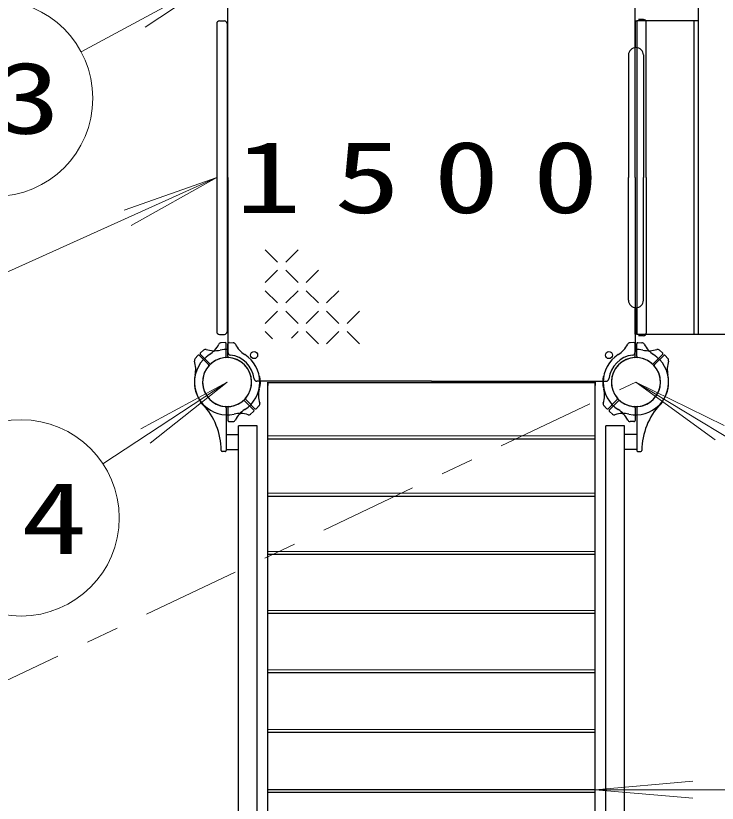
# Model space of a CAD drawing. Units: millimetres on the paper. Extents: x -385 to 0, y -594 to 267.
# Drawn here: x -206.97 to -185.52, y 152.46 to 176.53 of the extents above; entities that cross this region are included whole.
import ezdxf

# ---------------------------------------------------------------- set-up
doc = ezdxf.new("R2010")
doc.units = ezdxf.units.MM
doc.linetypes.add('USER2', pattern=[6, 3, -1, 1, -1])
doc.layers.add('LY_1', color=7, linetype='Continuous', lineweight=25)
doc.styles.add('ＭＳ ゴシック', font='')
doc.styles.get('ＭＳ ゴシック').set_extended_font_data('MS Gothic')

msp = doc.modelspace()

# ---------------------------------------------------------------- linework, layer by layer
at = {"layer": 'LY_1'}
for p, q in [((-186.108, 188.874), (-186.108, 166.791)), ((-200.823, 176.291), (-200.823, 166.874)), ((-200.739, 176.374), (-200.589, 176.374)), ((-200.506, 176.291), (-200.506, 166.874)), ((-188.033, 176.366), (-188.033, 175.558)), ((-187.979, 176.366), (-188.033, 176.366)), ((-187.981, 176.374), (-187.981, 166.791)), ((-186.108, 176.374), (-187.981, 176.374)), ((-187.979, 176.366), (-187.979, 175.558)), ((-187.773, 176.416), (-187.923, 176.416)), ((-187.689, 171.583), (-187.689, 176.333)), ((-186.231, 176.374), (-186.231, 166.791)), ((-188.233, 175.333), (-188.233, 171.583)), ((-187.779, 175.333), (-187.779, 171.583)), ((-188.233, 167.833), (-188.233, 171.583)), ((-187.779, 167.833), (-187.779, 171.583)), ((-187.689, 171.583), (-187.689, 166.833)), ((-188.033, 166.799), (-188.033, 167.608)), ((-187.979, 166.799), (-187.979, 167.608)), ((-200.739, 166.791), (-200.589, 166.791)), ((-187.979, 166.799), (-188.033, 166.799)), ((-168.33, 166.791), (-187.981, 166.791)), ((-187.773, 166.749), (-187.923, 166.749)), ((-199.52, 165.499), (-199.517, 165.499)), ((-188.992, 165.499), (-188.995, 165.499)), ((-199.52, 165.166), (-199.517, 165.166)), ((-199.256, 165.333), (-199.256, 165.233)), ((-199.256, 140.333), (-199.256, 165.333)), ((-189.256, 165.314), (-199.256, 165.314)), ((-189.256, 165.333), (-189.256, 165.233)), ((-189.256, 140.333), (-189.256, 165.333)), ((-188.992, 165.166), (-188.995, 165.166)), ((-201.321, 164.753), (-201.323, 164.751)), ((-187.191, 164.753), (-187.189, 164.751)), ((-201.086, 164.518), (-201.087, 164.516)), ((-187.427, 164.518), (-187.425, 164.516)), ((-200.156, 141.672), (-200.156, 163.993)), ((-199.589, 163.993), (-200.156, 163.993)), ((-199.589, 141.672), (-199.589, 163.993)), ((-188.356, 163.993), (-188.923, 163.993)), ((-188.923, 141.672), (-188.923, 163.993)), ((-188.356, 141.672), (-188.356, 163.993)), ((-200.531, 163.726), (-200.156, 163.726)), ((-187.981, 163.726), (-188.356, 163.726)), ((-189.256, 163.591), (-199.256, 163.591)), ((-200.531, 163.273), (-200.156, 163.273)), ((-187.981, 163.273), (-188.356, 163.273)), ((-189.256, 161.839), (-199.256, 161.839)), ((-189.256, 160.06), (-199.256, 160.06)), ((-189.256, 158.261), (-199.256, 158.261)), ((-189.256, 156.447), (-199.256, 156.447)), ((-189.256, 154.622), (-199.256, 154.622)), ((-189.256, 152.873), (-199.256, 152.873)), ((-189.256, 152.793), (-199.256, 152.793))]:
    msp.add_line(p, q, dxfattribs=at)
at = {"layer": 'LY_1', "lineweight": 13}
for p, q in [((-204.971, 175.429), (-200.506, 177.833)), ((-200.506, 177.833), (-203.014, 176.186)), ((-208.832, 167.97), (-200.823, 171.583)), ((-200.823, 171.583), (-203.655, 170.592)), ((-200.823, 171.583), (-203.44, 170.116)), ((-198.963, 169.001), (-199.338, 169.376)), ((-198.338, 169.376), (-198.713, 169.001)), ((-198.963, 168.751), (-199.338, 168.376)), ((-198.338, 168.376), (-198.713, 168.751)), ((-197.713, 168.751), (-198.088, 168.376)), ((-198.963, 167.751), (-199.338, 168.126)), ((-198.338, 168.126), (-198.713, 167.751)), ((-197.713, 167.751), (-198.088, 168.126)), ((-197.088, 168.126), (-197.463, 167.751)), ((-198.963, 167.501), (-199.338, 167.126)), ((-198.338, 167.126), (-198.713, 167.501)), ((-197.713, 167.501), (-198.088, 167.126)), ((-197.088, 167.126), (-197.463, 167.501)), ((-196.463, 167.501), (-196.838, 167.126)), ((-199.115, 166.653), (-199.338, 166.876)), ((-198.338, 166.876), (-198.537, 166.676)), ((-197.713, 166.501), (-198.088, 166.876)), ((-197.088, 166.876), (-197.463, 166.501)), ((-196.463, 166.501), (-196.838, 166.876)), ((-204.301, 162.833), (-200.506, 165.333)), ((-200.506, 165.333), (-203.146, 163.907)), ((-200.506, 165.333), (-202.858, 163.47)), ((-188.006, 165.333), (-185.584, 163.563)), ((-188.006, 165.333), (-185.313, 164.01)), ((-182.6, 162.064), (-188.006, 165.333)), ((-189.256, 163.692), (-199.256, 163.692)), ((-189.256, 161.937), (-199.256, 161.937)), ((-189.256, 160.157), (-199.256, 160.157)), ((-189.256, 158.355), (-199.256, 158.355)), ((-189.256, 156.537), (-199.256, 156.537)), ((-189.256, 154.709), (-199.256, 154.709)), ((-189.256, 152.873), (-186.268, 153.134)), ((-189.256, 152.873), (-186.268, 152.611)), ((-183.033, 152.873), (-189.256, 152.873))]:
    msp.add_line(p, q, dxfattribs=at)
at = {"layer": 'LY_1', "color": 4}
for p, q in [((-200.481, 171.583), (-200.481, 176.922)), ((-188.031, 171.583), (-188.031, 176.922)), ((-200.481, 171.583), (-200.481, 166.243)), ((-188.031, 171.583), (-188.031, 166.243)), ((-194.256, 165.358), (-199.596, 165.358)), ((-194.256, 165.358), (-188.916, 165.358))]:
    msp.add_line(p, q, dxfattribs=at)
at = {"layer": 'LY_1', "color": 2}
for p, q in [((-200.566, 166.54), (-200.687, 166.536)), ((-200.531, 166.114), (-200.531, 166.506)), ((-200.481, 166.114), (-200.481, 166.506)), ((-200.447, 166.54), (-200.316, 166.535)), ((-188.066, 166.54), (-188.197, 166.535)), ((-188.031, 166.114), (-188.031, 166.506)), ((-187.981, 166.114), (-187.981, 166.506)), ((-187.947, 166.54), (-187.825, 166.536)), ((-201.402, 166.144), (-201.484, 166.055)), ((-201.076, 165.867), (-201.354, 166.145)), ((-201.318, 166.228), (-201.229, 166.311)), ((-201.041, 165.903), (-201.318, 166.18)), ((-187.471, 165.903), (-187.194, 166.18)), ((-187.436, 165.867), (-187.158, 166.145)), ((-187.195, 166.228), (-187.283, 166.311)), ((-187.111, 166.144), (-187.028, 166.055)), ((-199.971, 164.763), (-199.694, 164.485)), ((-199.936, 164.798), (-199.658, 164.52)), ((-188.576, 164.798), (-188.854, 164.52)), ((-188.541, 164.763), (-188.818, 164.485)), ((-200.531, 164.551), (-200.531, 163.242)), ((-200.481, 164.551), (-200.481, 164.159)), ((-199.695, 164.437), (-199.791, 164.348)), ((-199.611, 164.521), (-199.521, 164.617)), ((-188.902, 164.521), (-188.991, 164.617)), ((-188.818, 164.437), (-188.722, 164.348)), ((-188.031, 164.551), (-188.031, 164.159)), ((-187.981, 164.551), (-187.981, 163.242)), ((-200.447, 164.125), (-200.325, 164.13)), ((-188.066, 164.125), (-188.187, 164.13)), ((-200.566, 163.209), (-200.654, 163.213)), ((-187.946, 163.209), (-187.859, 163.213))]:
    msp.add_line(p, q, dxfattribs=at)
at = {"layer": 'LY_1', "linetype": 'USER2', "lineweight": 13}
msp.add_line((-208.388, 155.672), (-188.006, 165.333), dxfattribs=at)
at = {"layer": 'LY_1', "lineweight": 13}
for centre in [(-207.613, 174.007), (-206.806, 161.182)]:
    msp.add_circle(centre, 3, dxfattribs=at)
at = {"layer": 'LY_1'}
for centre in [(-199.681, 166.158), (-188.831, 166.158)]:
    msp.add_circle(centre, 0.108, dxfattribs=at)
for centre, radius, start, end in [((-200.739, 176.291), 0.0833, 90, 180), ((-200.589, 176.291), 0.0833, 0, 90), ((-187.773, 176.333), 0.0833, 0, 90), ((-188.006, 175.333), 0.227, 0, 180), ((-188.006, 167.833), 0.227, 180, 0), ((-200.739, 166.874), 0.0833, 180, 270), ((-200.589, 166.874), 0.0833, 270, 0), ((-187.773, 166.833), 0.0833, 270, 0), ((-200.506, 165.333), 0.833, 6.7872, 83.2128), ((-188.006, 165.333), 0.833, 96.7872, 173.2128), ((-199.517, 165.483), 0.0167, 8.6269, 90), ((-200.506, 165.333), 1.017, 0, 8.6269), ((-188.006, 165.333), 1.017, 171.3731, 180), ((-188.995, 165.483), 0.0167, 90, 171.3731), ((-199.517, 165.183), 0.0167, 270, 351.3731), ((-200.506, 165.333), 1.017, 351.3731, 0), ((-188.006, 165.333), 1.017, 180, 188.6269), ((-188.995, 165.183), 0.0167, 188.6269, 270), ((-201.311, 164.74), 0.0167, 135, 216.3731), ((-200.506, 165.333), 1.017, 216.3731, 225), ((-188.006, 165.333), 1.017, 315, 323.6269), ((-187.201, 164.74), 0.0167, 323.6269, 45), ((-200.506, 165.333), 1.017, 225, 233.6269), ((-201.099, 164.527), 0.0167, 233.6269, 315), ((-187.413, 164.527), 0.0167, 225, 306.3731), ((-188.006, 165.333), 1.017, 306.3731, 315)]:
    msp.add_arc(centre, radius, start, end, dxfattribs=at)
at = {"layer": 'LY_1', "color": 2}
for centre, radius, start, end in [((-201.497, 166.875), 0.833, 302.7272, 332.5412), ((-200.684, 166.452), 0.0833, 92, 152.5412), ((-200.684, 166.452), 0.0833, 92, 152.5412), ((-200.564, 166.506), 0.0333, 0, 92), ((-200.448, 166.506), 0.0333, 88, 180), ((-200.328, 166.452), 0.0833, 27.4588, 88), ((-199.515, 166.875), 0.833, 207.4588, 237.2728), ((-188.997, 166.875), 0.833, 302.7272, 332.5412), ((-188.184, 166.452), 0.0833, 92, 152.5412), ((-188.064, 166.506), 0.0333, 0, 92), ((-187.948, 166.506), 0.0333, 88, 180), ((-187.828, 166.452), 0.0833, 27.4588, 88), ((-187.828, 166.452), 0.0833, 27.4588, 88), ((-187.015, 166.875), 0.833, 207.4588, 237.2728), ((-200.506, 165.333), 1, 122.7272, 180), ((-201.377, 166.121), 0.0333, 45, 137), ((-201.295, 166.204), 0.0333, 133, 225), ((-201.172, 166.25), 0.0833, 72.4588, 133), ((-200.896, 167.124), 0.833, 252.4588, 282.2728), ((-200.506, 165.333), 1, 88.5675, 102.2728), ((-200.564, 166.114), 0.0333, 274.2707, 0), ((-200.448, 166.114), 0.0333, 180, 265.7293), ((-200.506, 165.333), 1, 0, 57.2728), ((-188.006, 165.333), 1, 122.7272, 180), ((-188.064, 166.114), 0.0333, 274.2707, 0), ((-188.006, 165.333), 1, 77.7272, 91.4325), ((-187.948, 166.114), 0.0333, 180, 265.7293), ((-187.616, 167.124), 0.833, 257.7272, 287.5412), ((-188.006, 165.333), 1, 0, 57.2728), ((-187.34, 166.25), 0.0833, 47, 107.5412), ((-187.217, 166.204), 0.0333, 315, 47), ((-187.135, 166.121), 0.0333, 43, 135), ((-201.424, 165.999), 0.0833, 137, 197.5412), ((-202.298, 165.722), 0.833, 347.7272, 17.5412), ((-200.506, 165.333), 0.75, 94.2707, 180), ((-201.1, 165.844), 0.0333, 319.2707, 45), ((-201.017, 165.926), 0.0333, 225, 310.7293), ((-200.506, 165.333), 0.75, 45, 130.7293), ((-200.506, 165.333), 0.75, 0, 85.7293), ((-200.506, 165.333), 0.75, 319.2707, 45), ((-188.006, 165.333), 0.75, 94.2707, 180), ((-188.006, 165.333), 0.75, 135, 220.7293), ((-188.006, 165.333), 0.75, 49.2707, 135), ((-188.006, 165.333), 0.75, 0, 85.7293), ((-187.495, 165.926), 0.0333, 229.2707, 315), ((-187.413, 165.844), 0.0333, 135, 220.7293), ((-186.215, 165.722), 0.833, 162.4588, 192.2728), ((-187.089, 165.999), 0.0833, 342.4588, 43), ((-200.506, 165.333), 0.75, 139.2707, 225), ((-188.006, 165.333), 0.75, 315, 40.7293), ((-200.506, 165.333), 1, 167.7272, 225), ((-188.006, 165.333), 1, 315, 12.2728), ((-200.506, 165.333), 1, 180, 222.2172), ((-200.506, 165.333), 0.75, 180, 265.7293), ((-200.506, 165.333), 0.75, 274.2707, 0), ((-200.506, 165.333), 1, 302.7272, 0), ((-200.506, 165.333), 1, 347.7272, 1.4325), ((-188.006, 165.333), 1, 178.5675, 192.2728), ((-188.006, 165.333), 1, 180, 237.2728), ((-188.006, 165.333), 0.75, 180, 265.7293), ((-188.006, 165.333), 0.75, 274.2707, 0), ((-188.006, 165.333), 1, 317.7828, 0), ((-198.715, 164.943), 0.833, 167.7272, 197.5412), ((-189.798, 164.943), 0.833, 342.4588, 12.2728), ((-202.851, 163.205), 2.167, 1.0841, 42.2172), ((-200.506, 165.333), 0.75, 225, 310.7293), ((-199.995, 164.739), 0.0333, 45, 130.7293), ((-199.913, 164.821), 0.0333, 139.2707, 225), ((-199.589, 164.667), 0.0833, 317, 17.5412), ((-188.924, 164.667), 0.0833, 162.4588, 223), ((-188.6, 164.821), 0.0333, 315, 40.7293), ((-188.517, 164.739), 0.0333, 49.2707, 135), ((-188.006, 165.333), 0.75, 229.2707, 315), ((-185.661, 163.205), 2.167, 137.7828, 178.9159), ((-200.506, 165.333), 1, 225, 282.2728), ((-200.564, 164.551), 0.0333, 0, 85.7293), ((-200.448, 164.551), 0.0333, 94.2707, 180), ((-199.515, 163.79), 0.833, 122.7272, 152.5412), ((-199.717, 164.461), 0.0333, 313, 45), ((-199.635, 164.544), 0.0333, 225, 317), ((-188.877, 164.544), 0.0333, 223, 315), ((-188.795, 164.461), 0.0333, 135, 227), ((-188.997, 163.79), 0.833, 27.4588, 57.2728), ((-188.006, 165.333), 1, 257.7272, 315), ((-188.064, 164.551), 0.0333, 0, 85.7293), ((-187.948, 164.551), 0.0333, 94.2707, 180), ((-200.328, 164.213), 0.0833, 272, 332.5412), ((-200.116, 163.541), 0.833, 72.4588, 102.2728), ((-199.84, 164.415), 0.0833, 252.4588, 313), ((-188.672, 164.415), 0.0833, 227, 287.5412), ((-188.396, 163.541), 0.833, 77.7272, 107.5412), ((-188.184, 164.213), 0.0833, 207.4588, 268), ((-200.448, 164.159), 0.0333, 180, 272), ((-188.064, 164.159), 0.0333, 268, 0), ((-200.652, 163.246), 0.0333, 181.0841, 267), ((-200.564, 163.242), 0.0333, 267, 0), ((-187.948, 163.242), 0.0333, 180, 273), ((-187.861, 163.246), 0.0333, 273, 358.9158)]:
    msp.add_arc(centre, radius, start, end, dxfattribs=at)
at = {"layer": 'LY_1', "color": 4}
for centre, start, end in [((-200.398, 166.243), 180, 263.2128), ((-188.114, 166.243), 276.7872, 0), ((-199.596, 165.441), 186.7872, 270), ((-188.916, 165.441), 270, 353.2128)]:
    msp.add_arc(centre, 0.0833, start, end, dxfattribs=at)

# ---------------------------------------------------------------- texts
at = {"layer": 'LY_1', "char_height": 2.199, "style": 'ＭＳ ゴシック'}
for s, insert, attachment_point in [('\\T1.5;\\W1.35;23', (-207.613, 174.007), 5), ('\\T1.5;\\W1.35;1500', (-200.256, 171.583), 4), ('\\T1.5;\\W1.35;24', (-206.806, 161.182), 5)]:
    msp.add_mtext(s, dxfattribs=dict(at, insert=insert, attachment_point=attachment_point))

doc.saveas('drawing.dxf')
